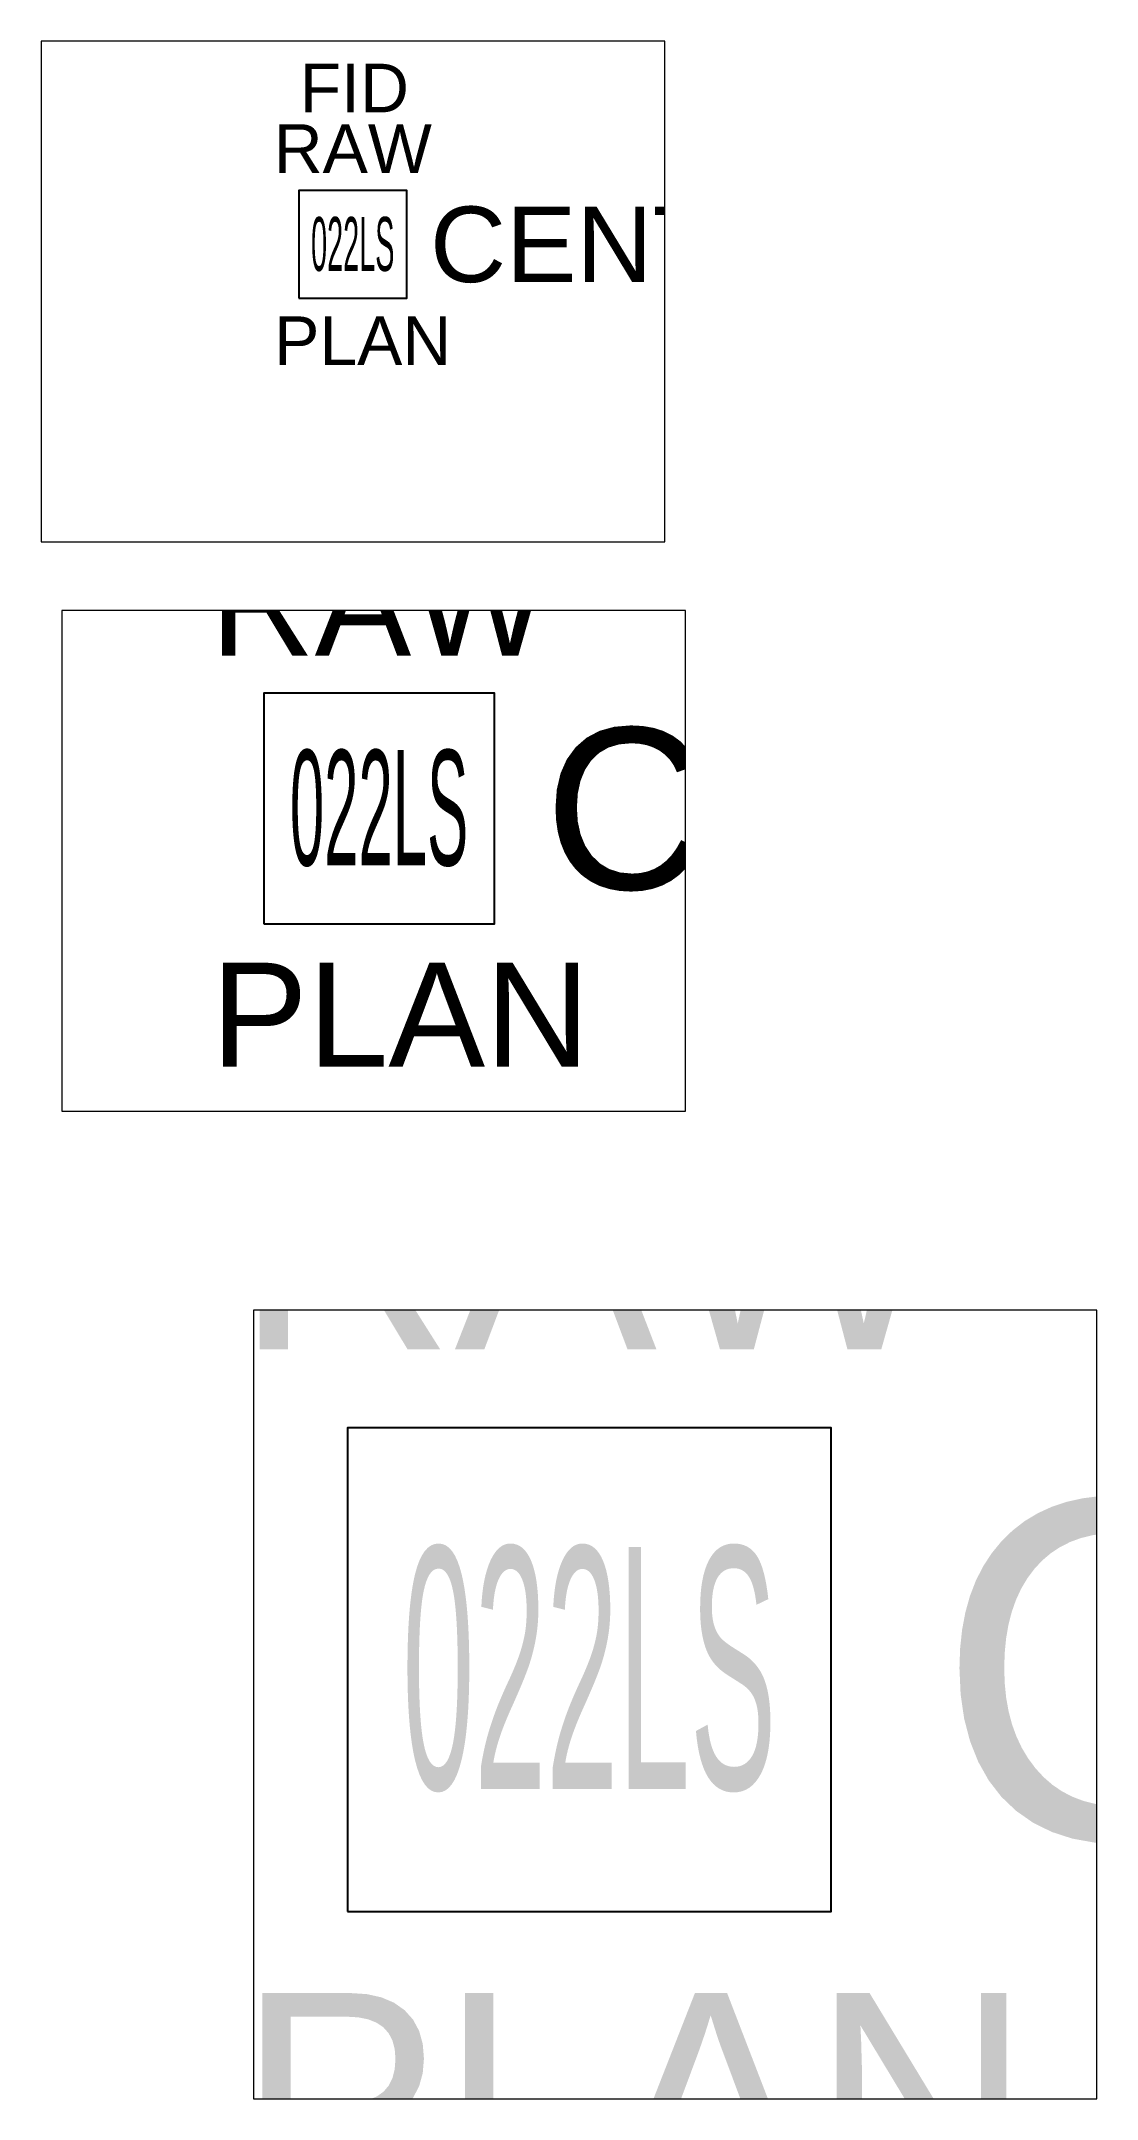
# Paper-space layout 'Layout1' of a CAD drawing. Header units: millimetres. Extents: x 0.7 to 23.4, y 7.1 to 51.3.
# The model-space entities are those that its viewports show. They can reach past a viewport. Long polylines and large blocks are cut down to what shows.
import ezdxf
from ezdxf.enums import TextEntityAlignment as Align

# ---------------------------------------------------------------- set-up
doc = ezdxf.new("R2010")
doc.units = ezdxf.units.MM
doc.header["$LTSCALE"] = 0.25
doc.styles.add('opis_czujki', font='arial.ttf')
doc.styles.add('opis_czujki_2', font='arial.ttf')
doc.styles.get("Standard").update_dxf_attribs({"font": 'PM_SMPLX.shx'})

msp = doc.modelspace()

# ---------------------------------------------------------------- linework, layer by layer
msp.add_lwpolyline([(-200, -200), (200, -200), (200, 200), (-200, 200)], close=True)

# ---------------------------------------------------------------- texts
at = {"insert": (0, 0), "char_height": 200, "width": 400, "attachment_point": 5}
msp.add_mtext('\\W0.4;022LS', dxfattribs=at)
at = {"style": 'opis_czujki_2', "flags": 9}
for tag, p in [('FID', (6, 579.4)), ('RAW', (0, 354.9))]:
    msp.add_attdef(tag, text='XX', height=180, dxfattribs=at).set_placement(p, align=Align.MIDDLE_CENTER)
at = {"style": 'opis_czujki', "flags": 8}
msp.add_attdef('CENTRALA', text='xx', height=280, dxfattribs=at).set_placement((286.3, 0), align=Align.MIDDLE_LEFT)
at = {"style": 'opis_czujki_2', "flags": 9}
msp.add_attdef('PLAN', (-291.3, -447.3), 'xx', height=180, dxfattribs=at)

psp = doc.layouts.get("Layout1")

# ---------------------------------------------------------------- viewports
at = {"layer": '0', "color": 6}
psp.add_viewport(center=(7.441, 45.933), size=(13.419, 10.76441), view_center_point=(1.128, -174.851), view_height=1855.9322, dxfattribs=at)
for center, size, view_center_point, view_height, status in [((7.883, 33.694), (13.419, 10.76441), (-9.404, -90.589), 868.09732, 3), ((14.371, 15.557), (18.137, 16.95763), (71.044, -28.664), 652.21643, 4)]:
    psp.add_viewport(center=center, size=size, view_center_point=view_center_point, view_height=view_height, status=status, dxfattribs=at)

doc.saveas('drawing.dxf')
